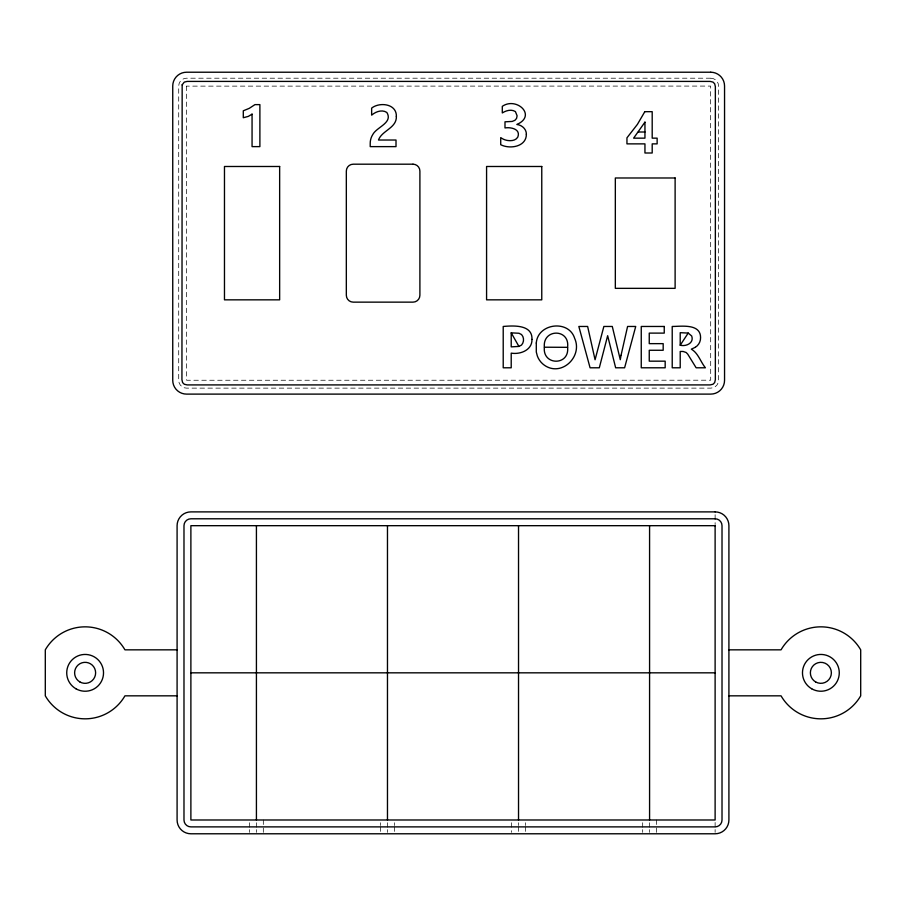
<?xml version="1.0" encoding="UTF-8"?>
<svg xmlns="http://www.w3.org/2000/svg" width="906" height="906" viewBox="0 0 906 906"><rect width="100%" height="100%" fill="white"/><g stroke="black" fill="none" stroke-linecap="round" stroke-linejoin="round"><path stroke-width="0.68" stroke-dasharray="4.53 3.4" d="M715.117 514.71L715.117 524.597M715.117 822.489L715.117 828.129M715.117 829.545L715.117 832.365M656.476 819.987L656.476 832.399M649.579 822.739L649.579 828.265M649.579 829.636L649.579 832.399M642.682 822.739L642.682 828.265M642.682 829.636L642.682 832.399M525.423 822.739L525.423 825.502M525.423 826.884L525.423 832.399M518.526 822.739L518.526 825.502M518.526 826.884L518.526 832.399M511.63 822.739L511.63 832.399M394.37 822.739L394.37 825.502M394.37 826.884L394.37 832.399M387.474 822.739L387.474 828.265M387.474 829.636L387.474 832.399M380.577 822.739L380.577 825.502M380.577 826.884L380.577 832.399M263.318 819.987L263.318 832.399M256.421 822.739L256.421 828.265M256.421 829.636L256.421 832.399M249.524 822.739L249.524 828.265M249.524 829.636L249.524 832.399M186.591 86.127L186.636 380.248L710.689 380.203L710.644 86.081L186.591 86.127M710.757 78.199L186.534 78.199A7.814 7.814 0 0 0 178.709 86.013L178.709 380.316A7.814 7.814 0 0 0 186.534 388.13L710.757 388.13A7.814 7.814 0 0 0 718.571 380.316L718.571 86.013A7.814 7.814 0 0 0 710.757 78.199"/><path stroke-width="1.36" d="M567.586 347.326C569.727 365.956 542.298 365.696 544.37 347.213C542.422 328.527 570.055 328.323 567.586 347.326L544.37 347.213M680.213 345.22L688.198 333.068L691.708 336.013C694.279 343.046 686.046 346.783 680.213 345.22L680.213 332.695L688.198 333.068M518.912 346.42L521.494 345.084C524.155 342.264 524.257 337.372 521.539 334.552L519.002 333.261L511.211 332.842L511.211 346.873L518.912 346.42L511.211 332.842M638.334 132.004L644.947 132.004M177.089 649.84L124.949 649.84A45.98 45.98 0 0 0 45.3 649.84L45.3 695.831A45.98 45.98 0 0 0 124.949 695.831L177.089 695.831M728.911 649.84L781.051 649.84A45.98 45.98 0 0 1 860.7 649.84L860.7 695.831A45.98 45.98 0 0 1 781.051 695.831L728.911 695.831M190.883 672.83L715.117 672.83M649.579 525.684L649.579 819.987M518.526 525.684L518.526 819.987M387.474 525.684L387.474 819.987M256.421 525.684L256.421 819.987M536.295 343.023L536.295 352.015L537.326 355.967A19.479 19.479 0 0 0 544.393 365.22C561.505 377.236 582.932 356.579 574.664 338.38C568.855 319.354 537.688 323.249 536.295 343.023M396.352 116.353C396.873 128.086 381.856 130.464 378.493 140.022L396.013 140.022L396.013 146.625L370.214 146.625L370.214 143.51A16.353 16.353 0 0 1 372.74 134.609C376.681 126.942 393.215 122.876 386.851 112.469C382.038 109.252 375.639 111.653 371.641 115.153L371.641 108.108C379.659 101.732 396.749 103.737 396.352 116.353M526.363 134.303C526.375 146.885 509.716 149.422 500.724 144.7L500.724 137.587A15.425 15.425 0 0 0 507.734 140.509C511.346 141.008 515.808 140.577 517.813 137.066C520.939 129.003 510.78 126.987 504.993 127.939L504.993 121.812L512.196 121.438L514.914 120.317L516.556 118.437L517.1 115.809L515.423 111.597C511.358 108.98 506.08 110.521 502.298 112.944L502.298 106.342C516.42 96.466 537.247 115.583 516.839 124.484C521.833 124.994 526.522 129.048 526.363 134.303M531.958 339.41C532.309 350.112 520.248 354.699 511.211 353.136L511.211 367.791L503.215 367.791L503.215 326.466C513.079 325.616 532.694 324.314 531.958 339.41M182.163 84.847L181.936 379.716L182.616 382.581L184.269 384.235L187.134 384.914L710.157 384.914L713.011 384.235L714.664 382.581L715.355 379.716L715.355 86.614L714.664 83.76L713.011 82.106L710.157 81.415L187.134 81.415L184.269 82.106L182.163 84.847M621.063 355.265L620.282 359.705L612.286 326.466L603.86 326.466L595.072 359.761L587.632 326.466L578.843 326.466L590.078 367.791L599.308 367.791L607.654 335.696L615.65 367.791L624.608 367.791L635.718 326.466L627.586 326.466L621.063 355.265M644.812 111.676L637.428 124.349L626.952 137.837L626.952 143.873L644.947 143.873L644.947 153.001L652.195 153.001L652.195 143.873L657.133 143.873L657.133 138.154L652.195 138.154L652.195 111.676L644.812 111.676M644.947 122.151L633.611 138.154L644.947 138.154L644.947 122.151M252.061 114.145L248.323 116.387L243.295 117.735L243.295 110.804L249.297 108.324L254.948 104.62L259.886 104.62L259.886 146.625L252.061 146.625L252.061 114.145M695.264 347.338L691.335 349.15C698.232 353.114 700.576 361.89 705.4 367.791L696.136 367.791L687.722 354.121L686.17 352.513L683.135 351.471L680.213 351.471L680.213 367.791L672.218 367.791L672.218 326.466C681.165 326.454 700.621 323.306 700.576 337.632A11.11 11.11 0 0 1 695.264 347.326M710.757 72.22L186.534 72.22A13.794 13.794 0 0 0 172.74 86.013L172.74 380.316A13.794 13.794 0 0 0 186.534 394.11L710.757 394.11A13.794 13.794 0 0 0 724.551 380.316L724.551 86.013A13.794 13.794 0 0 0 710.757 72.22M413 164.19L353.227 164.19A6.897 6.897 0 0 0 346.33 171.087L346.33 295.243A6.897 6.897 0 0 0 353.227 302.14L413 302.14A6.897 6.897 0 0 0 419.897 295.243L419.897 171.087A6.897 6.897 0 0 0 413 164.19M279.648 166.489L224.473 166.489L224.473 299.841L279.648 299.841L279.648 166.489M541.765 166.489L486.579 166.489L486.579 299.841L541.765 299.841L541.765 166.489M675.117 177.984L615.333 177.984L615.333 288.346L675.117 288.346L675.117 177.984M664.245 326.466L641.255 326.466L641.255 367.791L665.174 367.791L665.174 361.166L649.251 361.166L649.251 350.271L663.181 350.271L663.181 343.646L649.251 343.646L649.251 333.114L664.245 333.114L664.245 326.466M715.117 511.89L190.883 511.89A13.794 13.794 0 0 0 177.089 525.684L177.089 819.987A13.794 13.794 0 0 0 190.883 833.78L715.117 833.78A13.794 13.794 0 0 0 728.911 819.987L728.911 525.684A13.794 13.794 0 0 0 715.117 511.89M715.117 518.787L190.883 518.787A6.897 6.897 0 0 0 183.986 525.684L183.986 819.987A6.897 6.897 0 0 0 190.883 826.884L715.117 826.884A6.897 6.897 0 0 0 722.014 819.987L722.014 525.684A6.897 6.897 0 0 0 715.117 518.787M715.117 525.684L190.883 525.684L190.883 819.987L715.117 819.987L715.117 525.684M815.627 681.935A10.51 10.51 0 0 0 831.38 672.83A10.51 10.51 0 0 0 815.627 663.736A10.51 10.51 0 0 0 815.627 681.935M811.674 688.764A18.392 18.392 0 0 0 839.273 672.83A18.392 18.392 0 0 0 811.674 656.907A18.392 18.392 0 0 0 811.674 688.764M75.923 688.764A18.392 18.392 0 0 0 103.522 672.83A18.392 18.392 0 0 0 75.923 656.907A18.392 18.392 0 0 0 75.923 688.764M79.864 681.935A10.51 10.51 0 0 0 95.628 672.83A10.51 10.51 0 0 0 79.864 663.736A10.51 10.51 0 0 0 79.864 681.935"/></g></svg>
